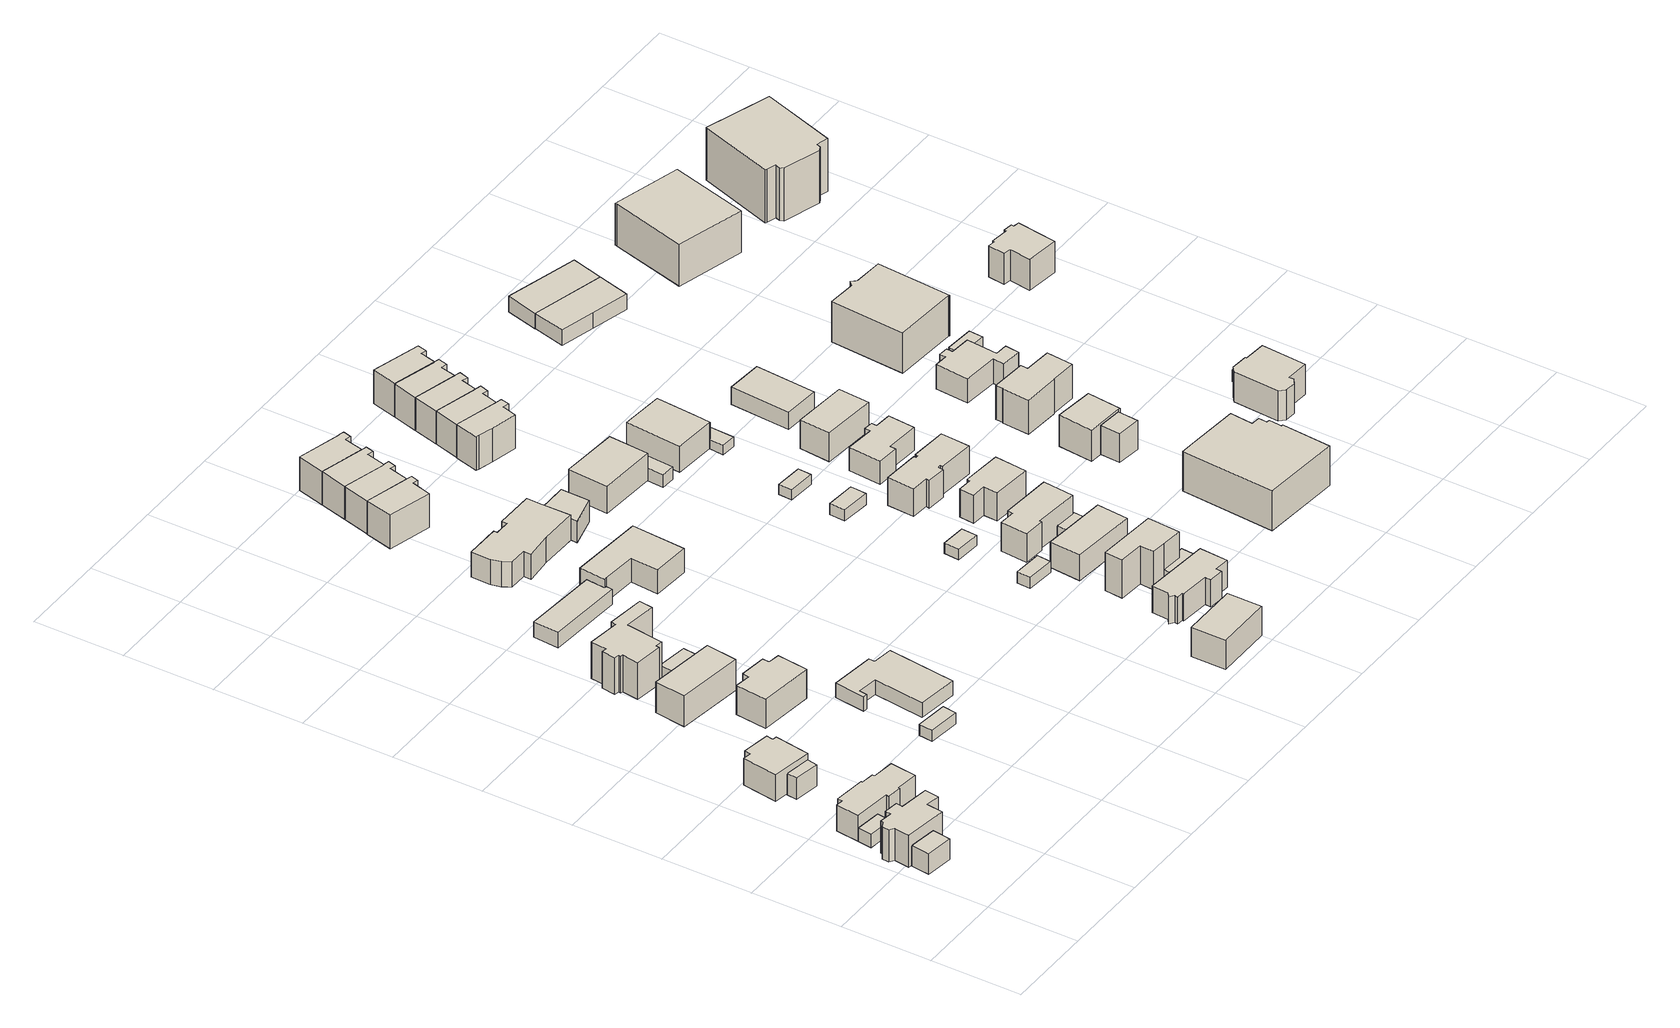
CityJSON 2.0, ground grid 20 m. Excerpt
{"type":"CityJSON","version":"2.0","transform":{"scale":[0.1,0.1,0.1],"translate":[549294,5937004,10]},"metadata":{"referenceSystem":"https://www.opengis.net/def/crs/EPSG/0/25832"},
"CityObjects":{
"building1":{"type":"Building","attributes":{"Gemeindeschluessel":"02200227","Geometrietyp2DReferenz":"3000","BezugspunktDach":"2000","function":"31001_2460","measuredHeight":4.79,"storeysAboveGround":1},"address":[{"country":"Germany","locality":"Hamburg","thoroughfareName":"Eibenkamp","postcode":"22559"}],"geometry":[{"type":"Solid","lod":"1","boundaries":[[[[0,1,2,3]],[[4,5,6,7]],[[2,4,7,3]],[[1,5,4,2]],[[0,6,5,1]],[[3,7,6,0]]]]}]},
"building2":{"type":"Building","attributes":{"Gemeindeschluessel":"02200227","Geometrietyp2DReferenz":"3000","BezugspunktDach":"2000","function":"31001_1100","measuredHeight":11.11,"storeysAboveGround":1},"address":[{"country":"Germany","locality":"Hamburg","thoroughfareNumber":"10","thoroughfareName":"Eibenkamp","postcode":"22559"}],"geometry":[{"type":"Solid","lod":"1","boundaries":[[[[8,9,10,11,12,13,14,15,16,17,18,19,20,21]],[[22,23,24,25,26,27,28,29,30,31,32,33,34,35]],[[20,22,35,21]],[[19,23,22,20]],[[18,24,23,19]],[[17,25,24,18]],[[16,26,25,17]],[[15,27,26,16]],[[14,28,27,15]],[[13,29,28,14]],[[12,30,29,13]],[[11,31,30,12]],[[10,32,31,11]],[[9,33,32,10]],[[8,34,33,9]],[[21,35,34,8]]]]}]},
"building3":{"type":"Building","attributes":{"Gemeindeschluessel":"02200227","Geometrietyp2DReferenz":"3000","BezugspunktDach":"2000","function":"31001_2460","measuredHeight":4.51,"storeysAboveGround":1},"address":[{"country":"Germany","locality":"Hamburg","thoroughfareName":"Eibenkamp","postcode":"22559"}],"geometry":[{"type":"Solid","lod":"1","boundaries":[[[[36,37,38,39]],[[40,41,42,43]],[[38,40,43,39]],[[37,41,40,38]],[[36,42,41,37]],[[39,43,42,36]]]]}]},
"building4":{"type":"Building","attributes":{"Gemeindeschluessel":"02200227","Geometrietyp2DReferenz":"3000","BezugspunktDach":"2000","function":"31001_1010","measuredHeight":8.25,"storeysAboveGround":1},"address":[{"country":"Germany","locality":"Hamburg","thoroughfareNumber":"12","thoroughfareName":"Eibenkamp","postcode":"22559"}],"geometry":[{"type":"Solid","lod":"1","boundaries":[[[[44,45,46,36,47,48,49,50,51,52,53,54,55,56]],[[57,58,59,60,61,62,63,64,65,66,67,68,69,70]],[[55,57,70,56]],[[54,58,57,55]],[[53,59,58,54]],[[52,60,59,53]],[[51,61,60,52]],[[50,62,61,51]],[[49,63,62,50]],[[48,64,63,49]],[[47,65,64,48]],[[36,66,65,47]],[[46,67,66,36]],[[45,68,67,46]],[[44,69,68,45]],[[56,70,69,44]]]]}]},
"building5":{"type":"Building","attributes":{"Gemeindeschluessel":"02200227","Geometrietyp2DReferenz":"3000","BezugspunktDach":"2000","function":"31001_2460","measuredHeight":5.07,"storeysAboveGround":1},"address":[{"country":"Germany","locality":"Hamburg","thoroughfareName":"Eibenkamp","postcode":"22559"}],"geometry":[{"type":"Solid","lod":"1","boundaries":[[[[71,72,73,74]],[[75,76,77,78]],[[73,75,78,74]],[[72,76,75,73]],[[71,77,76,72]],[[74,78,77,71]]]]}]},
"building6":{"type":"Building","attributes":{"Gemeindeschluessel":"02200227","Geometrietyp2DReferenz":"3000","BezugspunktDach":"2000","function":"31001_1100","measuredHeight":9.48,"storeysAboveGround":1},"address":[{"country":"Germany","locality":"Hamburg","thoroughfareNumber":"14","thoroughfareName":"Eibenkamp","postcode":"22559"}],"geometry":[{"type":"Solid","lod":"1","boundaries":[[[[79,80,81,82,83,84,85,86]],[[87,88,89,90,91,92,93,94]],[[85,87,94,86]],[[84,88,87,85]],[[83,89,88,84]],[[82,90,89,83]],[[81,91,90,82]],[[80,92,91,81]],[[79,93,92,80]],[[86,94,93,79]]]]}]},
"building7":{"type":"Building","attributes":{"Gemeindeschluessel":"02200227","Geometrietyp2DReferenz":"3000","BezugspunktDach":"2000","function":"31001_1010","measuredHeight":8.99,"storeysAboveGround":1},"address":[{"country":"Germany","locality":"Hamburg","thoroughfareNumber":"18","thoroughfareName":"Eibenkamp","postcode":"22559"}],"geometry":[{"type":"Solid","lod":"1","boundaries":[[[[95,96,97,98]],[[99,100,101,102]],[[97,99,102,98]],[[96,100,99,97]],[[95,101,100,96]],[[98,102,101,95]]]]}]},
"building8":{"type":"Building","attributes":{"Gemeindeschluessel":"02200227","Geometrietyp2DReferenz":"3000","BezugspunktDach":"2000","function":"31001_1010","measuredHeight":8.72,"storeysAboveGround":2},"address":[{"country":"Germany","locality":"Hamburg","thoroughfareNumber":"16","thoroughfareName":"Eibenkamp","postcode":"22559"}],"geometry":[{"type":"Solid","lod":"1","boundaries":[[[[103,104,105,106,107,108,109,110]],[[111,112,113,114,115,116,117,118]],[[109,111,118,110]],[[108,112,111,109]],[[107,113,112,108]],[[106,114,113,107]],[[105,115,114,106]],[[104,116,115,105]],[[103,117,116,104]],[[110,118,117,103]]]]}]},
"building9":{"type":"Building","attributes":{"Gemeindeschluessel":"02200227","Geometrietyp2DReferenz":"3000","BezugspunktDach":"2000","function":"31001_2460","measuredHeight":2.61,"storeysAboveGround":1},"address":[{"country":"Germany","locality":"Hamburg","thoroughfareName":"Eibenkamp","postcode":"22559"}],"geometry":[{"type":"Solid","lod":"1","boundaries":[[[[119,120,121,122]],[[123,124,125,126]],[[121,123,126,122]],[[120,124,123,121]],[[119,125,124,120]],[[122,126,125,119]]]]}]},
"building10":{"type":"Building","attributes":{"Gemeindeschluessel":"02200227","Geometrietyp2DReferenz":"3000","BezugspunktDach":"2000","function":"31001_1010","measuredHeight":9.24,"storeysAboveGround":1},"address":[{"country":"Germany","locality":"Hamburg","thoroughfareNumber":"20","thoroughfareName":"Eibenkamp","postcode":"22559"}],"geometry":[{"type":"Solid","lod":"1","boundaries":[[[[127,128,129,130,131,132,133,134,135,136,137,138,139,140,141,142,143]],[[144,145,146,147,148,149,150,151,152,153,154,155,156,157,158,159,160]],[[142,144,160,143]],[[141,145,144,142]],[[140,146,145,141]],[[139,147,146,140]],[[138,148,147,139]],[[137,149,148,138]],[[136,150,149,137]],[[135,151,150,136]],[[134,152,151,135]],[[133,153,152,134]],[[132,154,153,133]],[[131,155,154,132]],[[130,156,155,131]],[[129,157,156,130]],[[128,158,157,129]],[[127,159,158,128]],[[143,160,159,127]]]]}]},
"building11":{"type":"Building","attributes":{"Gemeindeschluessel":"02200227","Geometrietyp2DReferenz":"3000","BezugspunktDach":"2000","function":"31001_2460","measuredHeight":3,"storeysAboveGround":1},"address":[{"country":"Germany","locality":"Hamburg","thoroughfareName":"Eibenkamp","postcode":"22559"}],"geometry":[{"type":"Solid","lod":"1","boundaries":[[[[161,162,128,127,163]],[[164,165,166,167,168]],[[127,164,168,163]],[[128,165,164,127]],[[162,166,165,128]],[[161,167,166,162]],[[163,168,167,161]]]]}]},
"building12":{"type":"Building","attributes":{"Gemeindeschluessel":"02200227","Geometrietyp2DReferenz":"3000","BezugspunktDach":"2000","function":"31001_1010","measuredHeight":3.38,"storeysAboveGround":1},"address":[{"country":"Germany","locality":"Hamburg","thoroughfareNumber":"12a","thoroughfareName":"Eibenkamp","postcode":"22559"}],"geometry":[{"type":"Solid","lod":"1","boundaries":[[[[169,170,171,172,173,174,175,176,177,178]],[[179,180,181,182,183,184,185,186,187,188]],[[177,179,188,178]],[[176,180,179,177]],[[175,181,180,176]],[[174,182,181,175]],[[173,183,182,174]],[[172,184,183,173]],[[171,185,184,172]],[[170,186,185,171]],[[169,187,186,170]],[[178,188,187,169]]]]}]},
"building13":{"type":"Building","attributes":{"Gemeindeschluessel":"02200227","Geometrietyp2DReferenz":"3000","BezugspunktDach":"2000","function":"31001_2460","measuredHeight":4.5,"storeysAboveGround":1},"address":[{"country":"Germany","locality":"Hamburg","thoroughfareName":"Eibenkamp","postcode":"22559"}],"geometry":[{"type":"Solid","lod":"1","boundaries":[[[[189,190,191,192,193,194]],[[195,196,197,198,199,200]],[[193,195,200,194]],[[192,196,195,193]],[[191,197,196,192]],[[190,198,197,191]],[[189,199,198,190]],[[194,200,199,189]]]]}]},
"building14":{"type":"Building","attributes":{"Gemeindeschluessel":"02200227","Geometrietyp2DReferenz":"3000","BezugspunktDach":"2000","function":"31001_1010","measuredHeight":7.33,"storeysAboveGround":1},"address":[{"country":"Germany","locality":"Hamburg","thoroughfareNumber":"22","thoroughfareName":"Eibenkamp","postcode":"22559"}],"geometry":[{"type":"Solid","lod":"1","boundaries":[[[[201,202,192,191,203,204,205]],[[206,207,208,209,210,211,212]],[[204,206,212,205]],[[203,207,206,204]],[[191,208,207,203]],[[192,209,208,191]],[[202,210,209,192]],[[201,211,210,202]],[[205,212,211,201]]]]}]},
"building15":{"type":"Building","attributes":{"Gemeindeschluessel":"02200227","Geometrietyp2DReferenz":"3000","BezugspunktDach":"2000","function":"31001_1100","measuredHeight":7.62,"storeysAboveGround":1},"address":[{"country":"Germany","locality":"Hamburg","thoroughfareNumber":"61","thoroughfareName":"Hasenwinkel","postcode":"22559"}],"geometry":[{"type":"Solid","lod":"1","boundaries":[[[[213,214,215,216,217,218,219,220,221,222,223,224,225,226]],[[227,228,229,230,231,232,233,234,235,236,237,238,239,240]],[[225,227,240,226]],[[224,228,227,225]],[[223,229,228,224]],[[222,230,229,223]],[[221,231,230,222]],[[220,232,231,221]],[[219,233,232,220]],[[218,234,233,219]],[[217,235,234,218]],[[216,236,235,217]],[[215,237,236,216]],[[214,238,237,215]],[[213,239,238,214]],[[226,240,239,213]]]]}]},
"building16":{"type":"Building","attributes":{"Gemeindeschluessel":"02200227","Geometrietyp2DReferenz":"3000","BezugspunktDach":"2000","function":"31001_1010","measuredHeight":11.06,"storeysAboveGround":2},"address":[{"country":"Germany","locality":"Hamburg","thoroughfareNumber":"58","thoroughfareName":"Hasenwinkel","postcode":"22559"}],"geometry":[{"type":"Solid","lod":"1","boundaries":[[[[241,242,243,244,245,246,247,248]],[[249,250,251,252,253,254,255,256]],[[247,249,256,248]],[[246,250,249,247]],[[245,251,250,246]],[[244,252,251,245]],[[243,253,252,244]],[[242,254,253,243]],[[241,255,254,242]],[[248,256,255,241]]]]}]},
"building17":{"type":"Building","attributes":{"Gemeindeschluessel":"02200227","Geometrietyp2DReferenz":"3000","BezugspunktDach":"2000","function":"31001_1010","measuredHeight":11.01,"storeysAboveGround":2},"address":[{"country":"Germany","locality":"Hamburg","thoroughfareNumber":"60","thoroughfareName":"Hasenwinkel","postcode":"22559"}],"geometry":[{"type":"Solid","lod":"1","boundaries":[[[[257,258,259,260,261,262,263,264,265]],[[266,267,268,269,270,253,252,251,271]],[[264,266,271,265]],[[263,267,266,264]],[[262,268,267,263]],[[261,269,268,262]],[[260,270,269,261]],[[259,253,270,260]],[[258,252,253,259]],[[257,251,252,258]],[[265,271,251,257]]]]}]},
"building18":{"type":"Building","attributes":{"Gemeindeschluessel":"02200227","Geometrietyp2DReferenz":"3000","BezugspunktDach":"2000","function":"31001_1010","measuredHeight":8.78,"storeysAboveGround":1},"address":[{"country":"Germany","locality":"Hamburg","thoroughfareNumber":"20","thoroughfareName":"Wildkoppel","postcode":"22559"}],"geometry":[{"type":"Solid","lod":"1","boundaries":[[[[272,273,274,275]],[[276,277,278,279]],[[274,276,279,275]],[[273,277,276,274]],[[272,278,277,273]],[[275,279,278,272]]]]}]},
"building19":{"type":"Building","attributes":{"Gemeindeschluessel":"02200227","Geometrietyp2DReferenz":"3000","BezugspunktDach":"2000","function":"31001_1010","measuredHeight":11,"storeysAboveGround":2},"address":[{"country":"Germany","locality":"Hamburg","thoroughfareNumber":"62","thoroughfareName":"Hasenwinkel","postcode":"22559"}],"geometry":[{"type":"Solid","lod":"1","boundaries":[[[[262,261,260,280,281,282,283,284]],[[285,286,287,288,270,269,268,289]],[[283,285,289,284]],[[282,286,285,283]],[[281,287,286,282]],[[280,288,287,281]],[[260,270,288,280]],[[261,269,270,260]],[[262,268,269,261]],[[284,289,268,262]]]]}]},
"building20":{"type":"Building","attributes":{"Gemeindeschluessel":"02200227","Geometrietyp2DReferenz":"3000","BezugspunktDach":"2000","function":"31001_1010","measuredHeight":10.93,"storeysAboveGround":2},"address":[{"country":"Germany","locality":"Hamburg","thoroughfareNumber":"64","thoroughfareName":"Hasenwinkel","postcode":"22559"}],"geometry":[{"type":"Solid","lod":"1","boundaries":[[[[281,280,290,291,292,293,294,295]],[[296,297,298,299,300,301,302,303]],[[294,296,303,295]],[[293,297,296,294]],[[292,298,297,293]],[[291,299,298,292]],[[290,300,299,291]],[[280,301,300,290]],[[281,302,301,280]],[[295,303,302,281]]]]}]},
"building21":{"type":"Building","attributes":{"Gemeindeschluessel":"02200227","Geometrietyp2DReferenz":"3000","BezugspunktDach":"2000","function":"31001_2460","measuredHeight":6.93,"storeysAboveGround":1},"address":[{"country":"Germany","locality":"Hamburg","thoroughfareName":"Hasenwinkel","postcode":"22559"}],"geometry":[{"type":"Solid","lod":"1","boundaries":[[[[304,305,306,307,308]],[[309,310,311,312,313]],[[307,309,313,308]],[[306,310,309,307]],[[305,311,310,306]],[[304,312,311,305]],[[308,313,312,304]]]]}]},
"building22":{"type":"Building","attributes":{"Gemeindeschluessel":"02200227","Geometrietyp2DReferenz":"3000","BezugspunktDach":"2000","function":"31001_2460","measuredHeight":2.64,"storeysAboveGround":1},"address":[{"country":"Germany","locality":"Hamburg","thoroughfareName":"Wildkoppel","postcode":"22559"}],"geometry":[{"type":"Solid","lod":"1","boundaries":[[[[314,315,316,317]],[[318,319,320,321]],[[316,318,321,317]],[[315,319,318,316]],[[314,320,319,315]],[[317,321,320,314]]]]}]},
"building23":{"type":"Building","attributes":{"Gemeindeschluessel":"02200227","Geometrietyp2DReferenz":"3000","BezugspunktDach":"2000","function":"31001_1010","measuredHeight":7.71,"storeysAboveGround":1},"address":[{"country":"Germany","locality":"Hamburg","thoroughfareNumber":"18","thoroughfareName":"Wildkoppel","postcode":"22559"}],"geometry":[{"type":"Solid","lod":"1","boundaries":[[[[322,323,324,325,326,327,328,329,330,331,332,333,334]],[[335,336,337,338,339,340,341,342,343,344,345,346,347]],[[333,335,347,334]],[[332,336,335,333]],[[331,337,336,332]],[[330,338,337,331]],[[329,339,338,330]],[[328,340,339,329]],[[327,341,340,328]],[[326,342,341,327]],[[325,343,342,326]],[[324,344,343,325]],[[323,345,344,324]],[[322,346,345,323]],[[334,347,346,322]]]]}]},
"building24":{"type":"Building","attributes":{"Gemeindeschluessel":"02200227","Geometrietyp2DReferenz":"3000","BezugspunktDach":"2000","function":"31001_2460","measuredHeight":2.43,"storeysAboveGround":1},"address":[{"country":"Germany","locality":"Hamburg","thoroughfareName":"Wildkoppel","postcode":"22559"}],"geometry":[{"type":"Solid","lod":"1","boundaries":[[[[348,349,350,351]],[[352,353,354,355]],[[350,352,355,351]],[[349,353,352,350]],[[348,354,353,349]],[[351,355,354,348]]]]}]},
"building25":{"type":"Building","attributes":{"Gemeindeschluessel":"02200227","Geometrietyp2DReferenz":"3000","BezugspunktDach":"2000","function":"31001_1010","measuredHeight":9,"storeysAboveGround":1},"address":[{"country":"Germany","locality":"Hamburg","thoroughfareNumber":"16","thoroughfareName":"Wildkoppel","postcode":"22559"}],"geometry":[{"type":"Solid","lod":"1","boundaries":[[[[356,357,358,359,360,361,362,363]],[[364,365,366,367,368,369,370,371]],[[362,364,371,363]],[[361,365,364,362]],[[360,366,365,361]],[[359,367,366,360]],[[358,368,367,359]],[[357,369,368,358]],[[356,370,369,357]],[[363,371,370,356]]]]}]},
"building26":{"type":"Building","attributes":{"Gemeindeschluessel":"02200227","Geometrietyp2DReferenz":"3000","BezugspunktDach":"2000","function":"31001_1010","measuredHeight":8.69,"storeysAboveGround":1},"address":[{"country":"Germany","locality":"Hamburg","thoroughfareNumber":"59","thoroughfareName":"Hasenwinkel","postcode":"22559"}],"geometry":[{"type":"Solid","lod":"1","boundaries":[[[[372,373,374,375]],[[376,377,378,379]],[[374,376,379,375]],[[373,377,376,374]],[[372,378,377,373]],[[375,379,378,372]]]]}]},
"building27":{"type":"Building","attributes":{"Gemeindeschluessel":"02200227","Geometrietyp2DReferenz":"3000","BezugspunktDach":"2000","function":"31001_2460","measuredHeight":3,"storeysAboveGround":1},"address":[{"country":"Germany","locality":"Hamburg","thoroughfareName":"Wildkoppel","postcode":"22559"}],"geometry":[{"type":"Solid","lod":"1","boundaries":[[[[380,362,361,360,381,382]],[[383,384,385,386,387,388]],[[381,383,388,382]],[[360,384,383,381]],[[361,385,384,360]],[[362,386,385,361]],[[380,387,386,362]],[[382,388,387,380]]]]}]},
"building28":{"type":"Building","attributes":{"Gemeindeschluessel":"02200227","Geometrietyp2DReferenz":"3000","BezugspunktDach":"2000","function":"31001_1010","measuredHeight":7.88,"storeysAboveGround":1},"address":[{"country":"Germany","locality":"Hamburg","thoroughfareNumber":"14","thoroughfareName":"Wildkoppel","postcode":"22559"}],"geometry":[{"type":"Solid","lod":"1","boundaries":[[[[389,390,391,392]],[[393,394,395,396]],[[391,393,396,392]],[[390,394,393,391]],[[389,395,394,390]],[[392,396,395,389]]]]}]},
"building29":{"type":"Building","attributes":{"Gemeindeschluessel":"02200227","Geometrietyp2DReferenz":"3000","BezugspunktDach":"2000","function":"31001_2460","measuredHeight":2.6,"storeysAboveGround":1},"address":[{"country":"Germany","locality":"Hamburg","thoroughfareName":"Wildkoppel","postcode":"22559"}],"geometry":[{"type":"Solid","lod":"1","boundaries":[[[[397,398,399,400]],[[401,402,403,404]],[[399,401,404,400]],[[398,402,401,399]],[[397,403,402,398]],[[400,404,403,397]]]]}]},
"building30":{"type":"Building","attributes":{"Gemeindeschluessel":"02200227","Geometrietyp2DReferenz":"3000","BezugspunktDach":"2000","function":"31001_1010","measuredHeight":11.1,"storeysAboveGround":2},"address":[{"country":"Germany","locality":"Hamburg","thoroughfareNumber":"56","thoroughfareName":"Hasenwinkel","postcode":"22559"}],"geometry":[{"type":"Solid","lod":"1","boundaries":[[[[405,406,407,408,409,410,411,412,413]],[[414,415,416,417,418,419,420,421,422]],[[412,414,422,413]],[[411,415,414,412]],[[410,416,415,411]],[[409,417,416,410]],[[408,418,417,409]],[[407,419,418,408]],[[406,420,419,407]],[[405,421,420,406]],[[413,422,421,405]]]]}]},
"building31":{"type":"Building","attributes":{"Gemeindeschluessel":"02200227","Geometrietyp2DReferenz":"3000","BezugspunktDach":"2000","function":"31001_1010","measuredHeight":8.69,"storeysAboveGround":1},"address":[{"country":"Germany","locality":"Hamburg","thoroughfareNumber":"12","thoroughfareName":"Wildkoppel","postcode":"22559"}],"geometry":[{"type":"Solid","lod":"1","boundaries":[[[[423,424,425,426,427,428,429,430]],[[431,432,433,434,435,436,437,438]],[[429,431,438,430]],[[428,432,431,429]],[[427,433,432,428]],[[426,434,433,427]],[[425,435,434,426]],[[424,436,435,425]],[[423,437,436,424]],[[430,438,437,423]]]]}]},
"building32":{"type":"Building","attributes":{"Gemeindeschluessel":"02200227","Geometrietyp2DReferenz":"3000","BezugspunktDach":"2000","function":"31001_2460","measuredHeight":3.11,"storeysAboveGround":1},"address":[{"country":"Germany","locality":"Hamburg","thoroughfareName":"Hasenwinkel","postcode":"22559"}],"geometry":[{"type":"Solid","lod":"1","boundaries":[[[[439,440,441,442]],[[443,444,445,446]],[[441,443,446,442]],[[440,444,443,441]],[[439,445,444,440]],[[442,446,445,439]]]]}]},
"building33":{"type":"Building","attributes":{"Gemeindeschluessel":"02200227","Geometrietyp2DReferenz":"3000","BezugspunktDach":"2000","function":"31001_1010","measuredHeight":10.98,"storeysAboveGround":2},"address":[{"country":"Germany","locality":"Hamburg","thoroughfareNumber":"3","thoroughfareName":"Bellerbek","postcode":"22559"}],"geometry":[{"type":"Solid","lod":"1","boundaries":[[[[447,448,449,450,451,452,453,454]],[[455,456,457,458,459,417,416,460]],[[453,455,460,454]],[[452,456,455,453]],[[451,457,456,452]],[[450,458,457,451]],[[449,459,458,450]],[[448,417,459,449]],[[447,416,417,448]],[[454,460,416,447]]]]}]},
"building34":{"type":"Building","attributes":{"Gemeindeschluessel":"02200227","Geometrietyp2DReferenz":"3000","BezugspunktDach":"2000","function":"31001_2460","measuredHeight":2.33,"storeysAboveGround":1},"address":[{"country":"Germany","locality":"Hamburg","thoroughfareName":"Wildkoppel","postcode":"22559"}],"geometry":[{"type":"Solid","lod":"1","boundaries":[[[[461,462,463,464]],[[465,466,467,468]],[[463,465,468,464]],[[462,466,465,463]],[[461,467,466,462]],[[464,468,467,461]]]]}]},
"building35":{"type":"Building","attributes":{"Gemeindeschluessel":"02200227","Geometrietyp2DReferenz":"3000","BezugspunktDach":"2000","function":"31001_2460","measuredHeight":2.46,"storeysAboveGround":1},"address":[{"country":"Germany","locality":"Hamburg","thoroughfareName":"Wildkoppel","postcode":"22559"}],"geometry":[{"type":"Solid","lod":"1","boundaries":[[[[469,430,470,471,472]],[[473,474,475,476,477]],[[471,473,477,472]],[[470,474,473,471]],[[430,475,474,470]],[[469,476,475,430]],[[472,477,476,469]]]]}]},
"building36":{"type":"Building","attributes":{"Gemeindeschluessel":"02200227","Geometrietyp2DReferenz":"3000","BezugspunktDach":"2000","function":"31001_1010","measuredHeight":10.93,"storeysAboveGround":2},"address":[{"country":"Germany","locality":"Hamburg","thoroughfareNumber":"5","thoroughfareName":"Bellerbek","postcode":"22559"}],"geometry":[{"type":"Solid","lod":"1","boundaries":[[[[451,450,449,478,479,480,481,482,483]],[[484,485,486,487,488,459,458,457,489]],[[482,484,489,483]],[[481,485,484,482]],[[480,486,485,481]],[[479,487,486,480]],[[478,488,487,479]],[[449,459,488,478]],[[450,458,459,449]],[[451,457,458,450]],[[483,489,457,451]]]]}]},
"building37":{"type":"Building","attributes":{"Gemeindeschluessel":"02200227","Geometrietyp2DReferenz":"3000","BezugspunktDach":"2000","function":"31001_1010","measuredHeight":9.56,"storeysAboveGround":1},"address":[{"country":"Germany","locality":"Hamburg","thoroughfareNumber":"10","thoroughfareName":"Wildkoppel","postcode":"22559"}],"geometry":[{"type":"Solid","lod":"1","boundaries":[[[[490,491,492,493,494,495,496,497]],[[498,499,500,501,502,503,504,505]],[[496,498,505,497]],[[495,499,498,496]],[[494,500,499,495]],[[493,501,500,494]],[[492,502,501,493]],[[491,503,502,492]],[[490,504,503,491]],[[497,505,504,490]]]]}]},
"building38":{"type":"Building","attributes":{"Gemeindeschluessel":"02200227","Geometrietyp2DReferenz":"3000","BezugspunktDach":"2000","function":"31001_1010","measuredHeight":10.97,"storeysAboveGround":2},"address":[{"country":"Germany","locality":"Hamburg","thoroughfareNumber":"7","thoroughfareName":"Bellerbek","postcode":"22559"}],"geometry":[{"type":"Solid","lod":"1","boundaries":[[[[480,479,478,506,507,508,509,510,511]],[[512,513,514,515,516,488,487,486,517]],[[510,512,517,511]],[[509,513,512,510]],[[508,514,513,509]],[[507,515,514,508]],[[506,516,515,507]],[[478,488,516,506]],[[479,487,488,478]],[[480,486,487,479]],[[511,517,486,480]]]]}]},
"building39":{"type":"Building","attributes":{"Gemeindeschluessel":"02200227","Geometrietyp2DReferenz":"3000","BezugspunktDach":"2000","function":"31001_1100","measuredHeight":8.7,"storeysAboveGround":1},"address":[{"country":"Germany","locality":"Hamburg","thoroughfareNumber":"8","thoroughfareName":"Wildkoppel","postcode":"22559"}],"geometry":[{"type":"Solid","lod":"1","boundaries":[[[[518,519,520,521,522,523,524,525,526,527,528,529,530,531,532]],[[533,534,535,536,537,538,539,540,541,542,543,544,545,546,547]],[[531,533,547,532]],[[530,534,533,531]],[[529,535,534,530]],[[528,536,535,529]],[[527,537,536,528]],[[526,538,537,527]],[[525,539,538,526]],[[524,540,539,525]],[[523,541,540,524]],[[522,542,541,523]],[[521,543,542,522]],[[520,544,543,521]],[[519,545,544,520]],[[518,546,545,519]],[[532,547,546,518]]]]}]},
"building40":{"type":"Building","attributes":{"Gemeindeschluessel":"02200227","Geometrietyp2DReferenz":"3000","BezugspunktDach":"2000","function":"31001_1010","measuredHeight":8.66,"storeysAboveGround":1},"address":[{"country":"Germany","locality":"Hamburg","thoroughfareNumber":"57","thoroughfareName":"Hasenwinkel","postcode":"22559"}],"geometry":[{"type":"Solid","lod":"1","boundaries":[[[[548,549,550,551,552,553]],[[554,555,556,557,558,559]],[[552,554,559,553]],[[551,555,554,552]],[[550,556,555,551]],[[549,557,556,550]],[[548,558,557,549]],[[553,559,558,548]]]]}]},
"building41":{"type":"Building","attributes":{"Gemeindeschluessel":"02200227","Geometrietyp2DReferenz":"3000","BezugspunktDach":"2000","function":"31001_1010","measuredHeight":11.01,"storeysAboveGround":2},"address":[{"country":"Germany","locality":"Hamburg","thoroughfareNumber":"9","thoroughfareName":"Bellerbek","postcode":"22559"}],"geometry":[{"type":"Solid","lod":"1","boundaries":[[[[508,507,506,560,561,562,563]],[[564,565,566,567,568,569,570]],[[562,564,570,563]],[[561,565,564,562]],[[560,566,565,561]],[[506,567,566,560]],[[507,568,567,506]],[[508,569,568,507]],[[563,570,569,508]]]]}]},
"building42":{"type":"Building","attributes":{"Gemeindeschluessel":"02200227","Geometrietyp2DReferenz":"3000","BezugspunktDach":"2000","function":"31001_2460","measuredHeight":2.18,"storeysAboveGround":1},"address":[{"country":"Germany","locality":"Hamburg","thoroughfareName":"Hasenwinkel","postcode":"22559"}],"geometry":[{"type":"Solid","lod":"1","boundaries":[[[[571,572,573,574,575,576]],[[577,578,579,580,581,582]],[[575,577,582,576]],[[574,578,577,575]],[[573,579,578,574]],[[572,580,579,573]],[[571,581,580,572]],[[576,582,581,571]]]]}]},
"building43":{"type":"Building","attributes":{"Gemeindeschluessel":"02200227","Geometrietyp2DReferenz":"3000","BezugspunktDach":"2000","function":"31001_1010","measuredHeight":8.76,"storeysAboveGround":1},"address":[{"country":"Germany","locality":"Hamburg","thoroughfareNumber":"6","thoroughfareName":"Wildkoppel","postcode":"22559"}],"geometry":[{"type":"Solid","lod":"1","boundaries":[[[[583,584,585,586,587,588,589,590,591,592]],[[593,594,595,596,597,598,599,600,601,602]],[[591,593,602,592]],[[590,594,593,591]],[[589,595,594,590]],[[588,596,595,589]],[[587,597,596,588]],[[586,598,597,587]],[[585,599,598,586]],[[584,600,599,585]],[[583,601,600,584]],[[592,602,601,583]]]]}]},
"building44":{"type":"Building","attributes":{"Gemeindeschluessel":"02200227","Geometrietyp2DReferenz":"3000","BezugspunktDach":"2000","function":"31001_1010","measuredHeight":8.82,"storeysAboveGround":1},"address":[{"country":"Germany","locality":"Hamburg","thoroughfareNumber":"4","thoroughfareName":"Wildkoppel","postcode":"22559"}],"geometry":[{"type":"Solid","lod":"1","boundaries":[[[[603,604,605,606]],[[607,608,609,610]],[[605,607,610,606]],[[604,608,607,605]],[[603,609,608,604]],[[606,610,609,603]]]]}]},
"building45":{"type":"Building","attributes":{"Gemeindeschluessel":"02200227","Geometrietyp2DReferenz":"3000","BezugspunktDach":"2000","function":"31001_1100","measuredHeight":5.92,"storeysAboveGround":1},"address":[{"country":"Germany","locality":"Hamburg","thoroughfareNumber":"2","thoroughfareName":"Wildkoppel","postcode":"22559"}],"geometry":[{"type":"Solid","lod":"1","boundaries":[[[[611,612,613,614]],[[615,616,617,618]],[[613,615,618,614]],[[612,616,615,613]],[[611,617,616,612]],[[614,618,617,611]]]]}]},
"building46":{"type":"Building","attributes":{"Gemeindeschluessel":"02200227","Geometrietyp2DReferenz":"3000","BezugspunktDach":"2000","function":"31001_1010","measuredHeight":10.82,"storeysAboveGround":3},"address":[{"country":"Germany","locality":"Hamburg","thoroughfareNumber":"9","thoroughfareName":"Wildkoppel","postcode":"22559"}],"geometry":[{"type":"Solid","lod":"1","boundaries":[[[[619,620,621,622,623,624,625,626,627,628,629]],[[630,631,632,633,634,635,636,637,638,639,640]],[[628,630,640,629]],[[627,631,630,628]],[[626,632,631,627]],[[625,633,632,626]],[[624,634,633,625]],[[623,635,634,624]],[[622,636,635,623]],[[621,637,636,622]],[[620,638,637,621]],[[619,639,638,620]],[[629,640,639,619]]]]}]},
"building47":{"type":"Building","attributes":{"Gemeindeschluessel":"02200227","Geometrietyp2DReferenz":"3000","BezugspunktDach":"2000","function":"31001_1100","measuredHeight":7.94,"storeysAboveGround":1},"address":[{"country":"Germany","locality":"Hamburg","thoroughfareName":"Wildkoppel","postcode":"22559"}],"geometry":[{"type":"Solid","lod":"1","boundaries":[[[[641,642,643,644]],[[645,646,647,648]],[[643,645,648,644]],[[642,646,645,643]],[[641,647,646,642]],[[644,648,647,641]]]]}]},
"building48":{"type":"Building","attributes":{"Gemeindeschluessel":"02200227","Geometrietyp2DReferenz":"3000","BezugspunktDach":"2000","function":"31001_1010","measuredHeight":9.69,"storeysAboveGround":1},"address":[{"country":"Germany","locality":"Hamburg","thoroughfareNumber":"7","thoroughfareName":"Wildkoppel","postcode":"22559"}],"geometry":[{"type":"Solid","lod":"1","boundaries":[[[[649,650,651,652,653]],[[654,655,656,657,658]],[[652,654,658,653]],[[651,655,654,652]],[[650,656,655,651]],[[649,657,656,650]],[[653,658,657,649]]]]}]},
"building49":{"type":"Building","attributes":{"Gemeindeschluessel":"02200227","Geometrietyp2DReferenz":"3000","BezugspunktDach":"2000","function":"31001_1100","measuredHeight":9.11,"storeysAboveGround":2},"address":[{"country":"Germany","locality":"Hamburg","thoroughfareNumber":"5","thoroughfareName":"Wildkoppel","postcode":"22559"}],"geometry":[{"type":"Solid","lod":"1","boundaries":[[[[659,660,661,662,663,664,665,666,667,668]],[[669,670,671,672,673,674,675,676,677,678]],[[667,669,678,668]],[[666,670,669,667]],[[665,671,670,666]],[[664,672,671,665]],[[663,673,672,664]],[[662,674,673,663]],[[661,675,674,662]],[[660,676,675,661]],[[659,677,676,660]],[[668,678,677,659]]]]}]},
"building50":{"type":"Building","attributes":{"Gemeindeschluessel":"02200227","Geometrietyp2DReferenz":"3000","BezugspunktDach":"2000","function":"31001_1010","measuredHeight":8.13,"storeysAboveGround":1},"address":[{"country":"Germany","locality":"Hamburg","thoroughfareNumber":"3","thoroughfareName":"Wildkoppel","postcode":"22559"}],"geometry":[{"type":"Solid","lod":"1","boundaries":[[[[679,680,681,682,683,684,685,686,687,688,689,690]],[[691,692,693,694,695,696,697,698,699,700,701,702]],[[689,691,702,690]],[[688,692,691,689]],[[687,693,692,688]],[[686,694,693,687]],[[685,695,694,686]],[[684,696,695,685]],[[683,697,696,684]],[[682,698,697,683]],[[681,699,698,682]],[[680,700,699,681]],[[679,701,700,680]],[[690,702,701,679]]]]}]},
"building51":{"type":"Building","attributes":{"Gemeindeschluessel":"02200227","Geometrietyp2DReferenz":"3000","BezugspunktDach":"2000","function":"31001_1010","measuredHeight":3.62,"storeysAboveGround":1},"address":[{"country":"Germany","locality":"Hamburg","thoroughfareNumber":"2","thoroughfareName":"Bellerbek","postcode":"22559"}],"geometry":[{"type":"Solid","lod":"1","boundaries":[[[[703,704,705,706,707]],[[708,709,710,711,712]],[[706,708,712,707]],[[705,709,708,706]],[[704,710,709,705]],[[703,711,710,704]],[[707,712,711,703]]]]}]},
"building52":{"type":"Building","attributes":{"Gemeindeschluessel":"02200227","Geometrietyp2DReferenz":"3000","BezugspunktDach":"2000","function":"31001_1010","measuredHeight":3.74,"storeysAboveGround":1},"address":[{"country":"Germany","locality":"Hamburg","thoroughfareNumber":"4","thoroughfareName":"Bellerbek","postcode":"22559"}],"geometry":[{"type":"Solid","lod":"1","boundaries":[[[[713,714,715,716]],[[710,717,718,711]],[[715,710,711,716]],[[714,717,710,715]],[[713,718,717,714]],[[716,711,718,713]]]]}]},
"building53":{"type":"Building","attributes":{"Gemeindeschluessel":"02200227","Geometrietyp2DReferenz":"3000","BezugspunktDach":"2000","function":"31001_2460","measuredHeight":2.73,"storeysAboveGround":1},"address":[{"country":"Germany","locality":"Hamburg","thoroughfareName":"Wildkoppel","postcode":"22559"}],"geometry":[{"type":"Solid","lod":"1","boundaries":[[[[719,720,721,722]],[[723,724,725,726]],[[721,723,726,722]],[[720,724,723,721]],[[719,725,724,720]],[[722,726,725,719]]]]}]},
"building54":{"type":"Building","attributes":{"Gemeindeschluessel":"02200227","Geometrietyp2DReferenz":"3000","BezugspunktDach":"2000","function":"31001_1100","measuredHeight":9.88,"storeysAboveGround":1},"address":[{"country":"Germany","locality":"Hamburg","thoroughfareNumber":"9a","thoroughfareName":"Wildkoppel","postcode":"22559"}],"geometry":[{"type":"Solid","lod":"1","boundaries":[[[[727,728,729,730,731,732,733,734,735,736,737]],[[738,739,740,741,742,743,744,745,746,747,748]],[[736,738,748,737]],[[735,739,738,736]],[[734,740,739,735]],[[733,741,740,734]],[[732,742,741,733]],[[731,743,742,732]],[[730,744,743,731]],[[729,745,744,730]],[[728,746,745,729]],[[727,747,746,728]],[[737,748,747,727]]]]}]},
"building55":{"type":"Building","attributes":{"Gemeindeschluessel":"02200227","Geometrietyp2DReferenz":"3000","BezugspunktDach":"2000","function":"31001_1010","measuredHeight":10.07,"storeysAboveGround":2},"address":[{"country":"Germany","locality":"Hamburg","thoroughfareNumber":"53","thoroughfareName":"Hasenwinkel","postcode":"22559"}],"geometry":[{"type":"Solid","lod":"1","boundaries":[[[[749,750,751,752,753,754,755,756]],[[757,758,759,760,761,762,763,764]],[[755,757,764,756]],[[754,758,757,755]],[[753,759,758,754]],[[752,760,759,753]],[[751,761,760,752]],[[750,762,761,751]],[[749,763,762,750]],[[756,764,763,749]]]]}]},
"building56":{"type":"Building","attributes":{"Gemeindeschluessel":"02200227","Geometrietyp2DReferenz":"3000","BezugspunktDach":"2000","function":"31001_2460","measuredHeight":2.64,"storeysAboveGround":1},"address":[{"country":"Germany","locality":"Hamburg","thoroughfareName":"Wildkoppel","postcode":"22559"}],"geometry":[{"type":"Solid","lod":"1","boundaries":[[[[729,765,766,767,731,730]],[[768,769,770,771,772,773]],[[731,768,773,730]],[[767,769,768,731]],[[766,770,769,767]],[[765,771,770,766]],[[729,772,771,765]],[[730,773,772,729]]]]}]},
"building57":{"type":"Building","attributes":{"Gemeindeschluessel":"02200227","Geometrietyp2DReferenz":"3000","BezugspunktDach":"2000","function":"31001_1010","measuredHeight":9.8,"storeysAboveGround":2},"address":[{"country":"Germany","locality":"Hamburg","thoroughfareNumber":"54","thoroughfareName":"Hasenwinkel","postcode":"22559"}],"geometry":[{"type":"Solid","lod":"1","boundaries":[[[[774,775,776,777,778,779]],[[780,781,782,783,784,785]],[[778,780,785,779]],[[777,781,780,778]],[[776,782,781,777]],[[775,783,782,776]],[[774,784,783,775]],[[779,785,784,774]]]]}]},
"building58":{"type":"Building","attributes":{"Gemeindeschluessel":"02200227","Geometrietyp2DReferenz":"3000","BezugspunktDach":"2000","function":"31001_1010","measuredHeight":8.52,"storeysAboveGround":1},"address":[{"country":"Germany","locality":"Hamburg","thoroughfareNumber":"51","thoroughfareName":"Hasenwinkel","postcode":"22559"}],"geometry":[{"type":"Solid","lod":"1","boundaries":[[[[786,787,788,789,790,791,792,793,794,795,796,797]],[[798,799,800,801,802,803,804,805,806,807,808,809]],[[796,798,809,797]],[[795,799,798,796]],[[794,800,799,795]],[[793,801,800,794]],[[792,802,801,793]],[[791,803,802,792]],[[790,804,803,791]],[[789,805,804,790]],[[788,806,805,789]],[[787,807,806,788]],[[786,808,807,787]],[[797,809,808,786]]]]}]},
"building59":{"type":"Building","attributes":{"Gemeindeschluessel":"02200227","Geometrietyp2DReferenz":"3000","BezugspunktDach":"2000","function":"31001_1010","measuredHeight":14.71,"storeysAboveGround":3},"address":[{"country":"Germany","locality":"Hamburg","thoroughfareNumber":"48","thoroughfareName":"Hasenwinkel","postcode":"22559"}],"geometry":[{"type":"Solid","lod":"1","boundaries":[[[[810,811,812,813,814,815,816,817,818,819,820]],[[821,822,823,824,825,826,827,828,829,830,831]],[[819,821,831,820]],[[818,822,821,819]],[[817,823,822,818]],[[816,824,823,817]],[[815,825,824,816]],[[814,826,825,815]],[[813,827,826,814]],[[812,828,827,813]],[[811,829,828,812]],[[810,830,829,811]],[[820,831,830,810]]]]}]}
},
"vertices":[
[18,181,17],[80,172,17],[74,132,17],[13,140,17],[74,132,65],[80,172,65],[18,181,65],[13,140,65],
[106,169,19],[9,182,19],[14,216,19],[3,223,19],[5,239,19],[18,245,19],[19,251,19],[48,247,19],[50,260,19],[82,256,19],[80,241,19],[146,232,19],[142,201,19],[110,205,19],[142,201,94],[146,232,94],[80,241,94],[82,256,94],[50,260,94],[48,247,94],[19,251,94],[18,245,94],[5,239,94],[3,223,94],[14,216,94],[9,182,94],[106,169,94],[110,205,94],
[29,307,18],[86,300,18],[82,269,18],[25,276,18],[82,269,49],[86,300,49],[29,307,49],[25,276,49],
[143,287,18],[110,291,18],[111,297,18],[35,359,18],[51,357,18],[52,368,18],[122,360,18],[121,357,18],[151,353,18],[151,348,18],[200,342,18],[193,284,18],[143,290,18],[193,284,79],[200,342,79],[151,348,79],[151,353,79],[121,357,79],[122,360,79],[52,368,79],[51,357,79],[35,359,79],[29,307,79],[111,297,79],[110,291,79],[143,287,79],[143,290,79],
[90,483,8],[93,506,8],[150,497,8],[146,474,8],[150,497,58],[93,506,58],[90,483,58],[146,474,58],
[72,590,11],[90,587,11],[93,601,11],[155,591,11],[152,576,11],[162,574,11],[150,497,11],[60,511,11],[150,497,73],[162,574,73],[152,576,73],[155,591,73],[93,601,73],[90,587,73],[72,590,73],[60,511,73],
[166,845,20],[315,825,20],[306,756,20],[157,776,20],[306,756,92],[315,825,92],[166,845,92],[157,776,92],
[233,643,21],[241,713,21],[277,708,21],[279,723,21],[338,716,21],[337,701,21],[363,697,21],[355,629,21],[363,697,89],[337,701,89],[338,716,89],[279,723,89],[277,708,89],[241,713,89],[233,643,89],[355,629,89],
[362,382,28],[433,374,28],[429,343,28],[358,351,28],[429,343,54],[433,374,54],[362,382,54],[358,351,54],
[255,892,27],[255,888,27],[238,890,27],[237,883,27],[175,891,27],[180,928,27],[175,929,27],[176,934,27],[165,936,27],[169,967,27],[180,965,27],[184,1000,27],[255,991,27],[257,1002,27],[341,992,27],[337,962,27],[265,971,27],[337,962,113],[341,992,113],[257,1002,113],[255,991,113],[184,1000,113],[180,965,113],[169,967,113],[165,936,113],[176,934,113],[175,929,113],[180,928,113],[175,891,113],[237,883,113],[238,890,113],[255,888,113],[255,892,113],[265,971,113],
[319,850,27],[251,858,27],[323,883,27],[255,892,57],[255,888,57],[251,858,57],[319,850,57],[323,883,57],
[411,407,29],[425,520,29],[380,526,29],[378,509,29],[369,510,29],[377,578,29],[475,566,29],[474,553,29],[519,547,29],[501,396,29],[519,547,63],[474,553,63],[475,566,63],[377,578,63],[369,510,63],[378,509,63],[380,526,63],[425,520,63],[411,407,63],[501,396,63],
[235,1161,28],[401,1148,28],[397,1106,28],[402,1105,28],[401,1091,28],[231,1104,28],[401,1091,64],[402,1105,64],[397,1106,64],[401,1148,64],[235,1161,64],[231,1104,64],
[475,1037,28],[480,1099,28],[402,1164,28],[568,1151,28],[559,1031,28],[568,1151,84],[402,1164,84],[397,1106,84],[402,1105,84],[480,1099,84],[475,1037,84],[559,1031,84],
[391,1265,24],[391,1282,24],[352,1283,24],[341,1301,24],[336,1322,24],[337,1365,24],[415,1364,24],[415,1356,24],[449,1356,24],[449,1368,24],[536,1367,24],[535,1333,24],[535,1269,24],[451,1270,24],[535,1269,83],[535,1333,83],[536,1367,83],[449,1368,83],[449,1356,83],[415,1356,83],[415,1364,83],[337,1365,83],[336,1322,83],[341,1301,83],[352,1283,83],[391,1282,83],[391,1265,83],[451,1270,83],
[420,1511,30],[324,1537,30],[339,1598,30],[436,1572,30],[437,1572,30],[449,1569,30],[444,1552,30],[432,1555,30],[444,1552,109],[449,1569,109],[437,1572,109],[436,1572,109],[339,1598,109],[324,1537,109],[420,1511,109],[432,1555,109],
[437,1572,31],[436,1572,31],[339,1598,31],[355,1658,31],[452,1632,31],[453,1633,31],[465,1630,31],[460,1612,31],[448,1616,31],[460,1612,109],[465,1630,109],[453,1633,109],[452,1632,109],[355,1658,109],[448,1616,109],
[967,2,34],[839,2,34],[839,79,34],[967,79,34],[839,79,102],[839,2,102],[967,2,102],[967,79,102],
[371,1719,31],[469,1693,31],[481,1690,31],[476,1672,31],[463,1675,31],[476,1672,109],[481,1690,109],[469,1693,109],[371,1719,109],[463,1675,109],
[387,1779,31],[485,1753,31],[485,1754,31],[497,1751,31],[492,1732,31],[479,1736,31],[492,1732,110],[497,1751,110],[485,1754,110],[485,1753,110],[387,1779,110],[371,1719,110],[469,1693,110],[479,1736,110],
[603,1333,25],[602,1270,25],[534,1254,25],[535,1269,25],[535,1333,25],[535,1269,75],[534,1254,75],[602,1270,75],[603,1333,75],[535,1333,75],
[852,475,41],[916,470,41],[913,439,41],[850,444,41],[913,439,67],[916,470,67],[852,475,67],[850,444,67],
[1016,135,43],[1015,122,43],[981,125,43],[982,138,43],[916,144,43],[916,147,43],[902,148,43],[903,156,43],[893,163,43],[904,171,43],[907,208,43],[1054,195,43],[1050,132,43],[1054,195,106],[907,208,106],[904,171,106],[893,163,106],[903,156,106],[902,148,106],[916,147,106],[916,144,106],[982,138,106],[981,125,106],[1015,122,106],[1016,135,106],[1050,132,106],
[860,642,39],[915,638,39],[913,604,39],[857,608,39],[913,604,63],[915,638,63],[860,642,63],[857,608,63],
[980,281,35],[924,286,35],[927,326,35],[1061,315,35],[1057,256,35],[1056,243,35],[1008,247,35],[978,250,35],[1008,247,125],[1056,243,125],[1057,256,125],[1061,315,125],[927,326,125],[924,286,125],[980,281,125],[978,250,125],
[650,1346,24],[778,1336,24],[772,1247,24],[643,1256,24],[772,1247,88],[778,1336,88],[650,1346,88],[643,1256,88],
[1006,222,35],[1082,254,35],[1079,217,35],[1082,254,65],[1057,256,65],[1056,243,65],[1008,247,65],[1006,222,65],[1079,217,65],
[927,448,41],[1073,435,41],[1067,366,41],[921,379,41],[1067,366,101],[1073,435,101],[927,448,101],[921,379,101],
[850,891,37],[916,886,37],[913,850,37],[848,856,37],[913,850,63],[916,886,63],[850,891,63],[848,856,63],
[717,1508,30],[658,1522,30],[625,1531,30],[619,1533,30],[633,1585,30],[731,1559,30],[744,1556,30],[740,1537,30],[726,1540,30],[740,1537,109],[744,1556,109],[731,1559,109],[633,1585,109],[619,1533,109],[625,1531,109],[658,1522,109],[717,1508,109],[726,1540,109],
[965,496,40],[965,491,40],[917,495,40],[922,555,40],[958,552,40],[959,564,40],[1073,555,40],[1067,487,40],[1073,555,107],[959,564,107],[958,552,107],[922,555,107],[917,495,107],[965,491,107],[965,496,107],[1067,487,107],
[804,1268,24],[800,1209,24],[769,1211,24],[773,1270,24],[769,1211,54],[800,1209,54],[804,1268,54],[773,1270,54],
[731,1559,31],[633,1585,31],[648,1640,31],[746,1614,31],[746,1615,31],[759,1611,31],[753,1592,31],[741,1595,31],[753,1592,109],[759,1611,109],[746,1615,109],[746,1614,109],[648,1640,109],[741,1595,109],
[855,1008,35],[916,1003,35],[914,973,35],[853,978,35],[914,973,58],[916,1003,58],[855,1008,58],[853,978,58],
[1018,491,40],[1071,487,40],[1069,458,40],[1016,462,40],[1069,458,64],[1071,487,64],[1067,487,64],[1018,491,64],[1016,462,64],
[663,1696,31],[761,1670,31],[761,1671,31],[774,1667,31],[768,1646,31],[755,1650,31],[768,1646,109],[774,1667,109],[761,1671,109],[761,1670,109],[663,1696,109],[755,1650,109],
[997,611,41],[999,642,41],[967,644,41],[970,677,41],[1002,675,41],[1003,682,41],[1091,674,41],[1085,603,41],[1091,674,107],[1003,682,107],[1002,675,107],[970,677,107],[967,644,107],[999,642,107],[997,611,107],[1085,603,107],
[678,1752,31],[775,1725,31],[776,1726,31],[788,1723,31],[783,1702,31],[769,1706,31],[783,1702,109],[788,1723,109],[776,1726,109],[775,1725,109],[678,1752,109],[769,1706,109],
[931,813,39],[962,811,39],[1013,807,39],[1013,802,39],[1019,802,39],[1020,808,39],[1102,802,39],[1097,737,39],[1016,744,39],[1016,750,39],[1009,750,39],[1008,738,39],[965,742,39],[966,750,39],[927,753,39],[966,750,104],[965,742,104],[1008,738,104],[1009,750,104],[1016,750,104],[1016,744,104],[1097,737,104],[1102,802,104],[1020,808,104],[1019,802,104],[1013,802,104],[1013,807,104],[962,811,104],[931,813,104],[927,753,104],
[929,1326,26],[922,1237,26],[919,1201,26],[916,1201,26],[824,1209,26],[834,1334,26],[824,1209,87],[916,1201,87],[919,1201,87],[922,1237,87],[929,1326,87],[834,1334,87],
[693,1808,31],[802,1778,31],[797,1757,31],[785,1760,31],[797,1757,110],[802,1778,110],[693,1808,110],[678,1752,110],[775,1725,110],[776,1726,110],[785,1760,110],
[916,1201,27],[919,1201,27],[922,1237,27],[950,1235,27],[946,1166,27],[913,1169,27],[946,1166,49],[950,1235,49],[922,1237,49],[919,1201,49],[916,1201,49],[913,1169,49],
[987,935,37],[1052,929,37],[1053,942,37],[1074,940,37],[1073,928,37],[1111,925,37],[1106,865,37],[1031,871,37],[1030,858,37],[981,862,37],[1030,858,91],[1031,871,91],[1106,865,91],[1111,925,91],[1073,928,91],[1074,940,91],[1053,942,91],[1052,929,91],[987,935,91],[981,862,91],
[1000,1052,34],[1121,1042,34],[1116,973,34],[994,983,34],[1116,973,101],[1121,1042,101],[1000,1052,101],[994,983,101],
[1054,1240,29],[1135,1234,29],[1125,1100,29],[1044,1106,29],[1125,1100,69],[1135,1234,69],[1054,1240,69],[1044,1106,69],
[1436,369,21],[1431,318,21],[1451,316,21],[1450,297,21],[1457,296,21],[1454,267,21],[1458,267,21],[1449,157,21],[1271,172,21],[1287,381,21],[1318,379,21],[1287,381,114],[1271,172,114],[1449,157,114],[1458,267,114],[1454,267,114],[1457,296,114],[1450,297,114],[1451,316,114],[1431,318,114],[1436,369,114],[1318,379,114],
[1286,564,35],[1341,559,35],[1337,513,35],[1283,519,35],[1337,513,102],[1341,559,102],[1286,564,102],[1283,519,102],
[1267,644,34],[1354,634,34],[1346,558,34],[1341,559,34],[1259,567,34],[1341,559,107],[1346,558,107],[1354,634,107],[1267,644,107],[1259,567,107],
[1275,775,31],[1277,775,31],[1278,792,31],[1356,786,31],[1355,770,31],[1416,765,31],[1411,706,31],[1352,710,31],[1352,709,31],[1271,715,31],[1352,709,111],[1352,710,111],[1411,706,111],[1416,765,111],[1355,770,111],[1356,786,111],[1278,792,111],[1277,775,111],[1275,775,111],[1271,715,111],
[1359,826,40],[1361,851,40],[1283,858,40],[1289,932,40],[1319,930,40],[1320,944,40],[1341,942,40],[1340,928,40],[1386,924,40],[1380,855,40],[1408,853,40],[1405,822,40],[1408,853,97],[1380,855,97],[1386,924,97],[1340,928,97],[1341,942,97],[1320,944,97],[1319,930,97],[1289,932,97],[1283,858,97],[1361,851,97],[1359,826,97],[1405,822,97],
[1064,1683,24],[1226,1641,24],[1207,1570,24],[1122,1592,24],[1046,1612,24],[1122,1592,60],[1207,1570,60],[1226,1641,60],[1064,1683,60],[1046,1612,60],
[1083,1754,23],[1245,1711,23],[1226,1641,23],[1064,1683,23],[1245,1711,60],[1083,1754,60],
[1384,964,38],[1448,959,38],[1446,928,38],[1381,933,38],[1446,928,65],[1448,959,65],[1384,964,65],[1381,933,65],
[1548,432,46],[1561,442,46],[1598,439,46],[1598,436,46],[1647,432,46],[1640,332,46],[1589,335,46],[1589,326,46],[1577,317,46],[1552,319,46],[1541,330,46],[1552,319,116],[1577,317,116],[1589,326,116],[1589,335,116],[1640,332,116],[1647,432,116],[1598,436,116],[1598,439,116],[1561,442,116],[1548,432,116],[1541,330,116],
[1456,1011,27],[1312,1021,27],[1324,1187,27],[1387,1182,27],[1396,1191,27],[1405,1181,27],[1471,1177,27],[1459,1010,27],[1471,1177,122],[1405,1181,122],[1396,1191,122],[1387,1182,122],[1324,1187,122],[1312,1021,122],[1456,1011,122],[1459,1010,122],
[1601,470,46],[1681,465,46],[1679,430,46],[1647,432,72],[1679,430,72],[1681,465,72],[1601,470,72],[1598,439,72],[1598,436,72],
[1364,1692,26],[1365,1696,26],[1518,1655,26],[1518,1654,26],[1472,1483,26],[1320,1524,26],[1472,1483,124],[1518,1654,124],[1518,1655,124],[1365,1696,124],[1364,1692,124],[1320,1524,124],
[1710,1043,29],[1711,1048,29],[1731,1045,29],[1731,1039,29],[1744,1037,29],[1731,948,29],[1658,958,29],[1665,1006,29],[1648,1008,29],[1653,1046,29],[1669,1044,29],[1670,1048,29],[1669,1044,102],[1653,1046,102],[1648,1008,102],[1665,1006,102],[1658,958,102],[1731,948,102],[1744,1037,102],[1731,1039,102],[1731,1045,102],[1711,1048,102],[1710,1043,102],[1670,1048,102],
[1722,1473,3],[1718,1462,3],[1709,1458,3],[1626,1484,3],[1622,1492,3],[1626,1503,3],[1604,1510,3],[1601,1511,3],[1656,1677,3],[1802,1629,3],[1748,1465,3],[1802,1629,127],[1656,1677,127],[1601,1511,127],[1604,1510,127],[1626,1503,127],[1622,1492,127],[1626,1484,127],[1709,1458,127],[1718,1462,127],[1722,1473,127],[1748,1465,127]
]}
